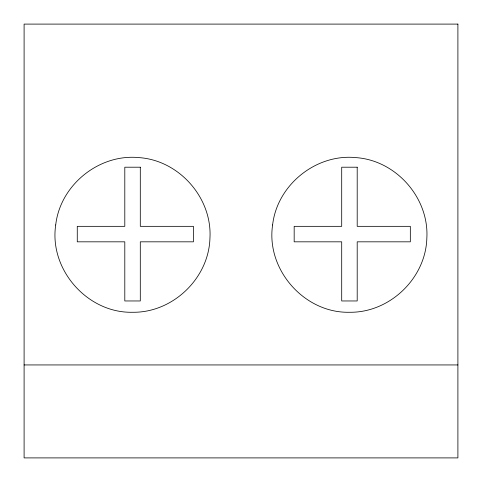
<?xml version="1.0" encoding="UTF-8"?>
<svg xmlns="http://www.w3.org/2000/svg" width="482" height="482" viewBox="0 0 482 482"><rect width="100%" height="100%" fill="white"/><g stroke="black" fill="none" stroke-linecap="round" stroke-linejoin="round"><path stroke-width="0.72" d="M24.1 364.94L457.9 364.94M55.713 224.961C48.953 269.534 87.477 313.306 132.55 312.27C172.767 312.908 208.881 278.301 209.947 238.09C212.291 197.933 179.25 160.386 139.117 157.62C99.099 153.565 60.184 184.986 55.713 224.961M272.613 224.961C265.853 269.534 304.377 313.306 349.45 312.27C389.667 312.908 425.781 278.301 426.847 238.09C429.191 197.933 396.15 160.386 356.017 157.62C315.999 153.565 277.084 184.986 272.613 224.961M457.9 24.1L24.1 24.1L24.1 457.9L457.9 457.9L457.9 24.1M140.298 167.206L124.802 167.206L124.802 226.335L77.271 226.335L77.271 241.825L124.802 241.825L124.802 300.961L140.298 300.961L140.298 241.825L193.427 241.825L193.427 226.335L140.298 226.335L140.298 167.206M357.198 167.206L341.702 167.206L341.702 226.335L294.171 226.335L294.171 241.825L341.702 241.825L341.702 300.961L357.198 300.961L357.198 241.825L410.327 241.825L410.327 226.335L357.198 226.335L357.198 167.206"/></g></svg>
